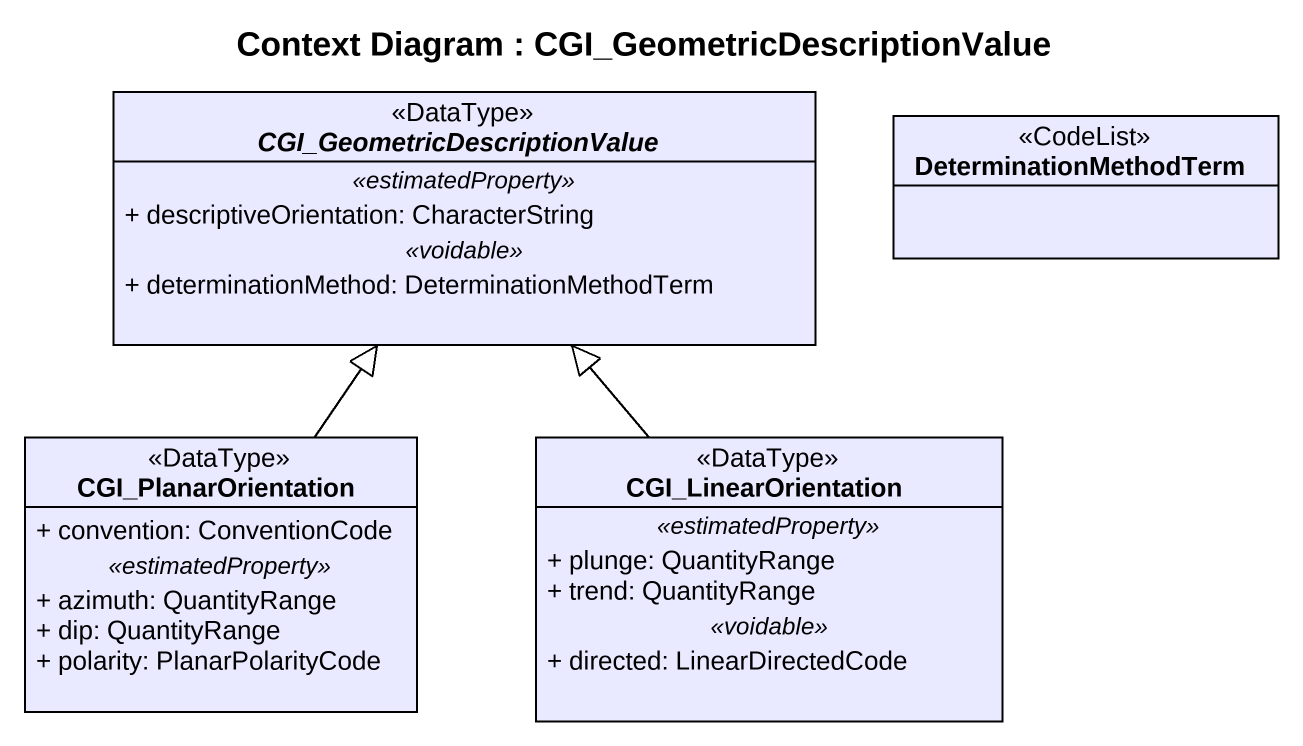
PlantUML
@startuml
title Context Diagram : CGI_GeometricDescriptionValue
hide circle
hide empty members
skinparam classAttributeIconSize 0
abstract class "CGI_GeometricDescriptionValue" as CGI_GeometricDescriptionValu <<DataType>> #E9E9FF {
  .. <<estimatedProperty>> ..
  + descriptiveOrientation: CharacterString
  .. <<voidable>> ..
  + determinationMethod: DeterminationMethodTerm
}
class DeterminationMethodTerm <<CodeList>> #E9E9FF
class CGI_PlanarOrientation <<DataType>> #E9E9FF {
  + convention: ConventionCode
  .. <<estimatedProperty>> ..
  + azimuth: QuantityRange
  + dip: QuantityRange
  + polarity: PlanarPolarityCode
}
class CGI_LinearOrientation <<DataType>> #E9E9FF {
  .. <<estimatedProperty>> ..
  + plunge: QuantityRange
  + trend: QuantityRange
  .. <<voidable>> ..
  + directed: LinearDirectedCode
}
CGI_PlanarOrientation -up-|> CGI_GeometricDescriptionValu
CGI_LinearOrientation -up-|> CGI_GeometricDescriptionValu
@enduml
